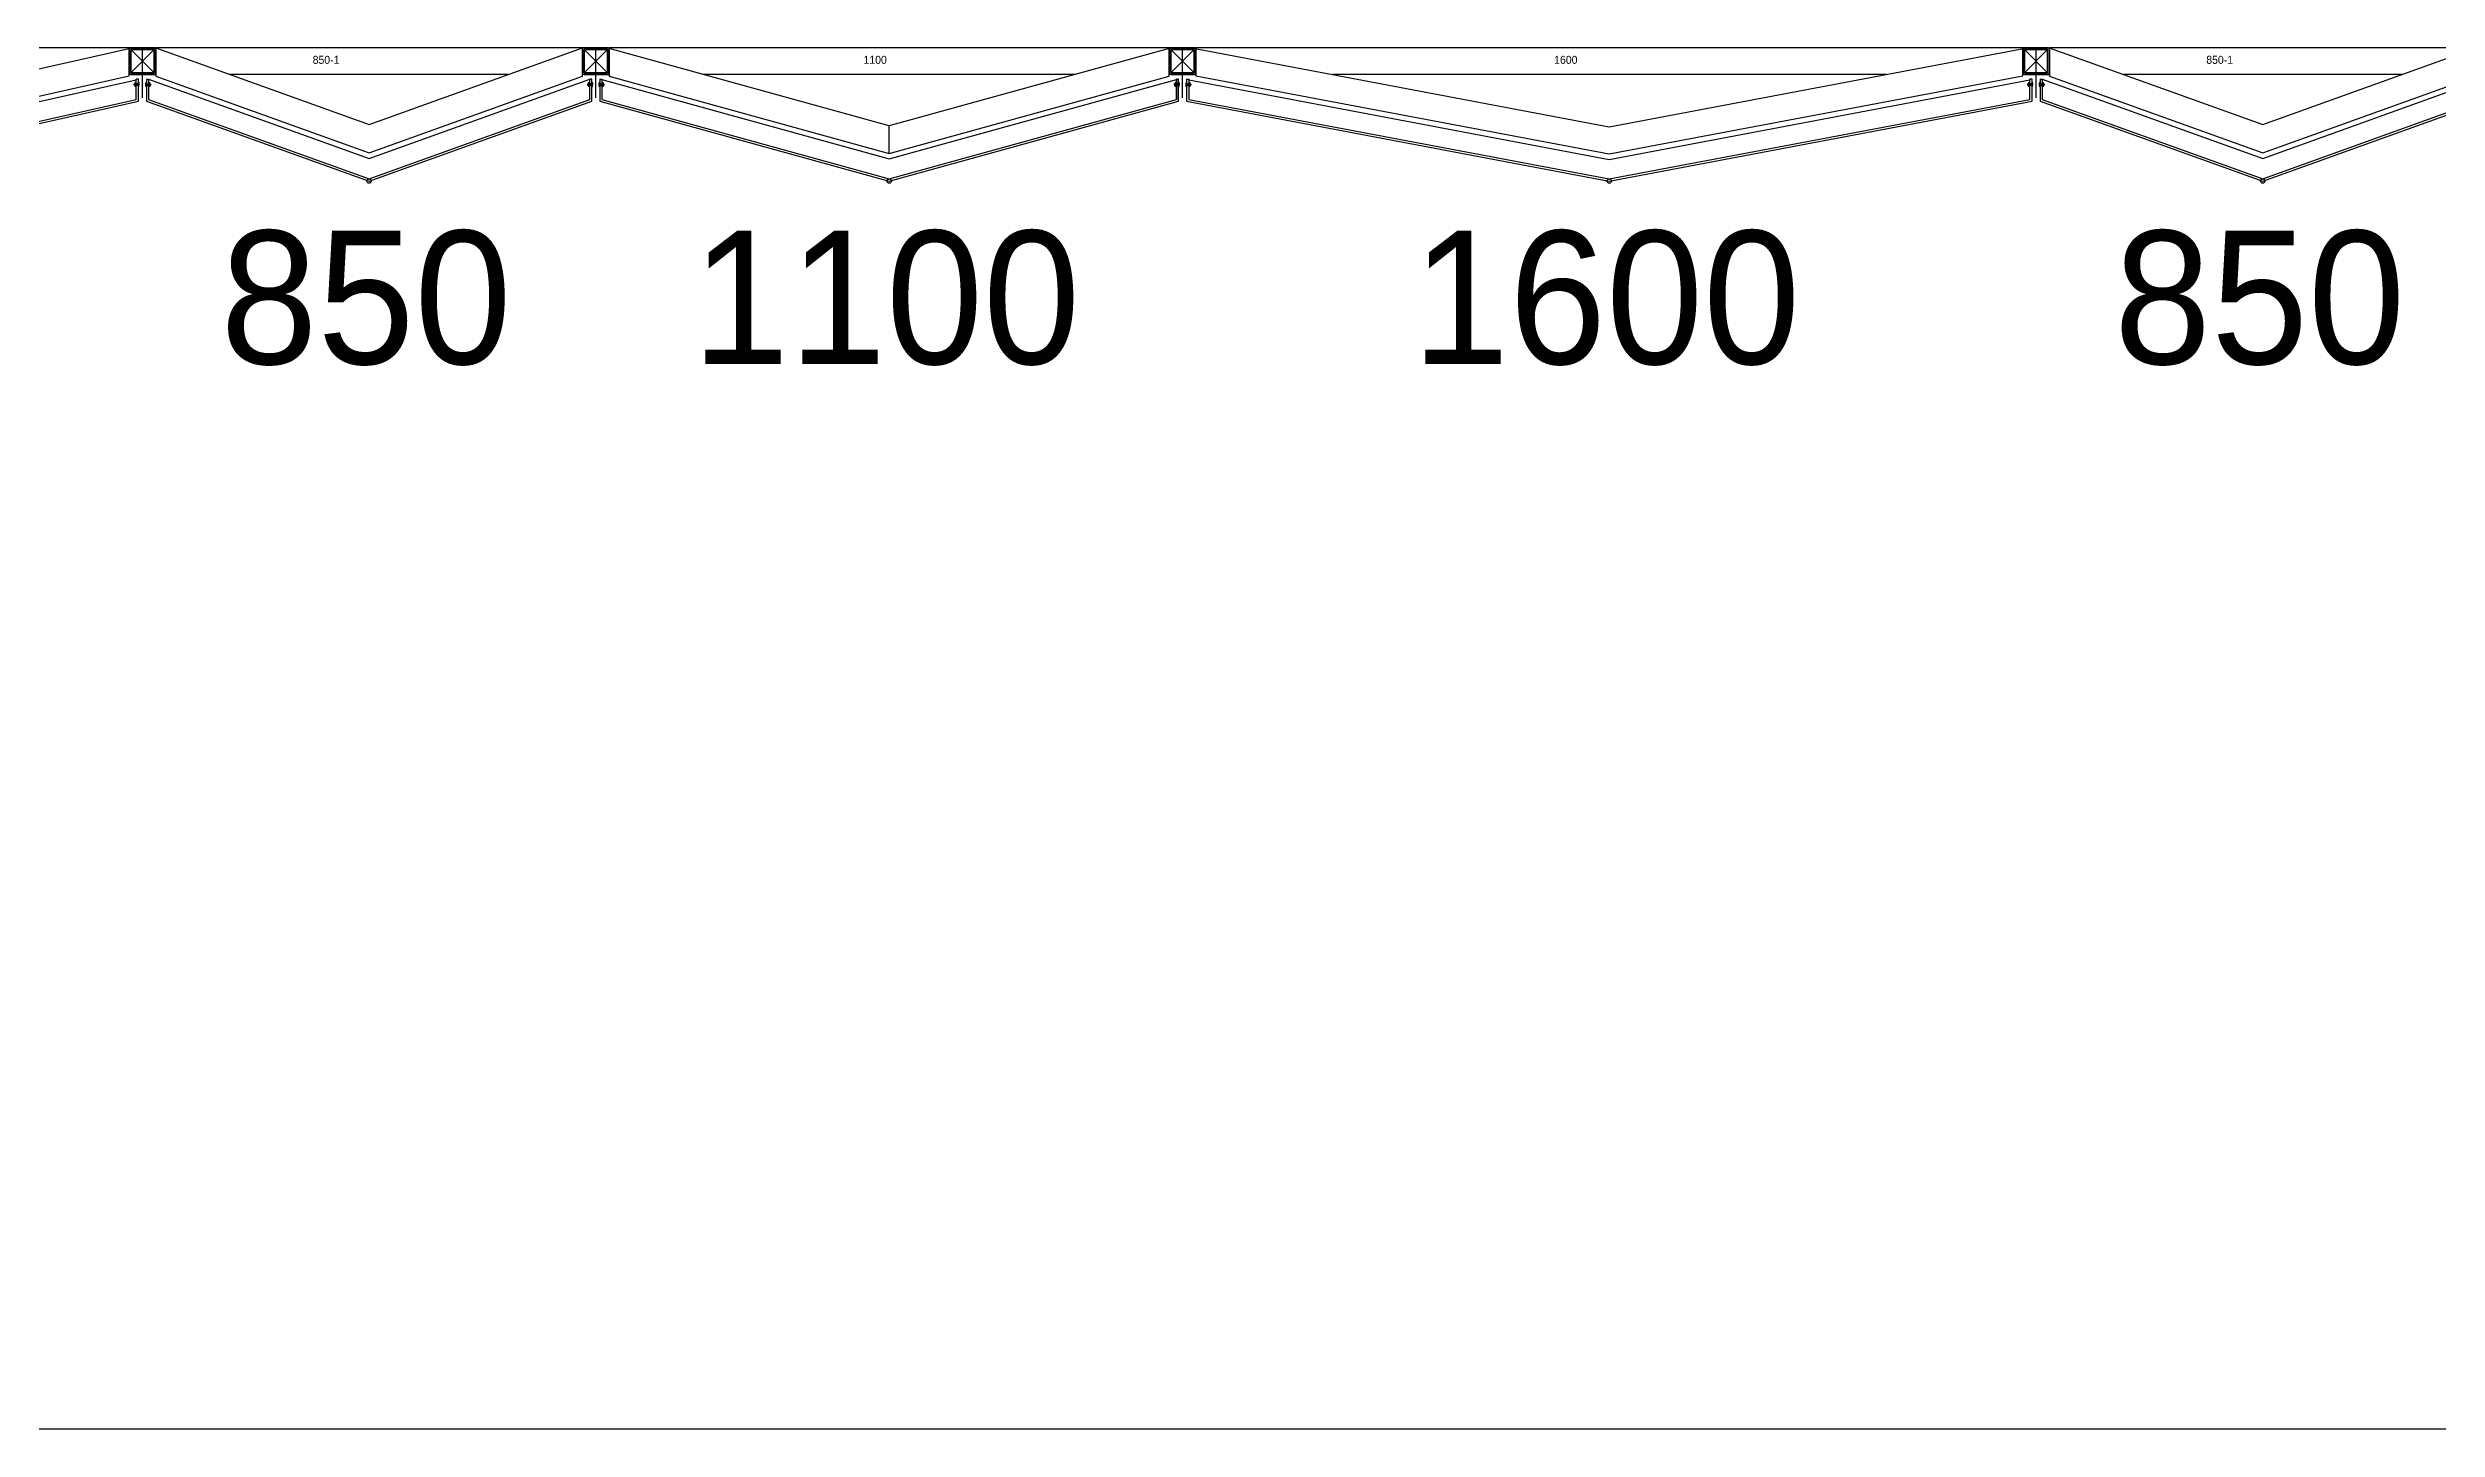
# Model space of a CAD drawing. Header units: millimetres. Extents: x -95754 to 183257, y 26770 to 150605.
# Drawn here: x 120176 to 124656, y 104415 to 107005 of the extents above; entities that cross this region are included whole.
import ezdxf
from ezdxf.enums import TextEntityAlignment as Align

# ---------------------------------------------------------------- set-up
doc = ezdxf.new("R2010")
doc.units = ezdxf.units.MM
doc.header["$LTSCALE"] = 300
doc.linetypes.add('HID', pattern=[2.8, 1.8, -1])
for name, color, linetype in [('6FIN', 6, 'Continuous'), ('A-HAT', 251, 'Continuous'), ('A-하지철물', 55, 'Continuous'), ('alucobond', 4, 'Continuous'), ('mold', 4, 'Continuous'), ('SHEET', 6, 'Continuous')]:
    doc.layers.add(name, color=color, linetype=linetype)
doc.layers.add('NOPLOT', color=191, linetype='Continuous', plot=False)
doc.styles.add('Gtx', font='')
doc.styles.get('Gtx').set_extended_font_data('Dotum')

# ---------------------------------------------------------------- blocks, each defined once
blk = doc.blocks.new('EX-1100')
at = {"layer": '6FIN', "elevation": 0}
for points in [[(3.2, 204.1), (46.8, 204.1, 0.414214), (50, 207.3), (50, 250.9, 0.414214), (46.8, 254.1), (3.2, 254.1, 0.414214), (0, 250.9), (0, 207.3, 0.414214)], [(1146.8, 204.1), (1103.2, 204.1, -0.414214), (1100, 207.3), (1100, 250.9, -0.414214), (1103.2, 254.1), (1146.8, 254.1, -0.414214), (1150, 250.9), (1150, 207.3, -0.414214)]]:
    blk.add_lwpolyline(points, format="xyb", close=True, dxfattribs=at)
at = {"layer": 'A-하지철물'}
for p, q in [((1100, 254.1), (50, 254.1)), ((923.1, 204.1), (226.9, 204.1)), ((575, 55.9), (575, 107.8))]:
    blk.add_line(p, q, dxfattribs=at)
at = {"layer": 'A-하지철물', "elevation": 0}
blk.add_lwpolyline([(1100, 201.1), (1100, 253), (575, 107.8), (50, 253), (50, 201.1), (575, 55.9)], close=True, dxfattribs=at)
at = {"layer": 'A-하지철물'}
blk.add_circle((575, 4.1), 4.07, dxfattribs=at)
at = {"layer": 'alucobond', "color": 251, "linetype": 'HID', "ltscale": 10}
for p, q in [((30.2, 185.1), (41.5, 185.1)), ((31.5, 182.4), (31.5, 187.8)), ((31.5, 186.6), (39.5, 186.6)), ((31.5, 183.6), (39.5, 183.6)), ((32, 189.3), (32.5, 189.3)), ((32, 180.9), (32.5, 180.9)), ((32.5, 180.9), (32.5, 189.3)), ((38, 182.7), (38, 187.4)), ((39.5, 182.7), (39.5, 187.4)), ((1119.8, 185.1), (1108.5, 185.1)), ((1110.5, 182.7), (1110.5, 187.4)), ((1118.5, 186.6), (1110.5, 186.6)), ((1118.5, 183.6), (1110.5, 183.6)), ((1112, 182.7), (1112, 187.4)), ((1117.5, 180.9), (1117.5, 189.3)), ((1118, 189.3), (1117.5, 189.3)), ((1118, 180.9), (1117.5, 180.9)), ((1118.5, 182.4), (1118.5, 187.8))]:
    blk.add_line(p, q, dxfattribs=at)
at = {"layer": 'alucobond'}
for p, q in [((32.5, 195.1), (36.5, 195.1)), ((1117.5, 195.1), (1113.5, 195.1))]:
    blk.add_line(p, q, dxfattribs=at)
at = {"layer": 'alucobond', "color": 251, "linetype": 'HID', "ltscale": 10, "elevation": 0}
for points in [[(32, 189.3), (31.5, 187.8)], [(32, 180.9), (31.5, 182.4)], [(36.5, 194.5), (575, 45.6), (1113.5, 194.5)], [(1118, 189.3), (1118.5, 187.8)], [(1118, 180.9), (1118.5, 182.4)]]:
    blk.add_lwpolyline(points, dxfattribs=at)
at = {"layer": 'alucobond', "elevation": 0}
for points in [[(32.5, 195.1), (32.5, 154.1), (575, 4.1), (1117.5, 154.1), (1117.5, 195.1)], [(36.5, 195.1), (36.5, 157.1), (575, 8.2), (1113.5, 157.1), (1113.5, 195.1)], [(1113.5, 195.1), (1113.5, 157.2)]]:
    blk.add_lwpolyline(points, dxfattribs=at)
at = {"layer": 'alucobond', "color": 251, "linetype": 'HID', "ltscale": 10, "elevation": 0}
for points in [[(39.5, 186.6, -0.666667), (39.5, 183.6, -1.5)], [(1110.5, 186.6, 0.666667), (1110.5, 183.6, 1.5)]]:
    blk.add_lwpolyline(points, format="xyb", dxfattribs=at)
at = {"layer": 'alucobond', "color": 251, "linetype": 'HID', "ltscale": 10}
for centre, start, end in [((38.7, 187.4), 0, 180), ((38.7, 182.7), 180, 0), ((1111.3, 187.4), 0, 180), ((1111.3, 182.7), 180, 0)]:
    blk.add_arc(centre, 0.75, start, end, dxfattribs=at)
at = {"layer": 'mold', "color": 4, "elevation": 0}
for points in [[(25, 204.1), (25, 202.6)], [(1125, 204.1), (1125, 202.6)]]:
    blk.add_lwpolyline(points, dxfattribs=at)
at = {"layer": 'NOPLOT'}
for p, q in [((3.2, 254.1), (0, 254.1)), ((0, 254.1), (0, 250.9)), ((25, 160), (25, 254.1)), ((46.8, 254.1), (50, 254.1)), ((50, 254.1), (50, 250.9)), ((1103.2, 254.1), (1100, 254.1)), ((1100, 254.1), (1100, 250.9)), ((1125, 160), (1125, 254.1)), ((1146.8, 254.1), (1150, 254.1)), ((1150, 254.1), (1150, 250.9)), ((0, 207.3), (0, 204.1)), ((3.2, 204.1), (0, 204.1)), ((46.8, 204.1), (50, 204.1)), ((50, 207.3), (50, 204.1)), ((1100, 207.3), (1100, 204.1)), ((1103.2, 204.1), (1100, 204.1)), ((1146.8, 204.1), (1150, 204.1)), ((1150, 207.3), (1150, 204.1))]:
    blk.add_line(p, q, dxfattribs=at)
at = {"layer": 'SHEET', "color": 8}
for p, q in [((46.8, 250.9), (3.2, 207.3)), ((3.2, 250.9), (46.8, 207.3)), ((1103.2, 250.9), (1146.8, 207.3)), ((1146.8, 250.9), (1103.2, 207.3))]:
    blk.add_line(p, q, dxfattribs=at)
at = {"layer": 'SHEET', "color": 8, "elevation": 0}
for points in [[(3.2, 207.3), (46.8, 207.3), (46.8, 250.9), (3.2, 250.9)], [(1146.8, 207.3), (1103.2, 207.3), (1103.2, 250.9), (1146.8, 250.9)]]:
    blk.add_lwpolyline(points, close=True, dxfattribs=at)
at = {"layer": 'NOPLOT', "linetype": 'HID', "style": 'Gtx'}
blk.add_text('1100', height=15, dxfattribs=at).set_placement((526.9, 224))
blk = doc.blocks.new('EX-850-1')
at = {"layer": '6FIN', "elevation": 0}
for points in [[(3.2, 204.1), (46.8, 204.1, 0.414214), (50, 207.3), (50, 250.9, 0.414214), (46.8, 254.1), (3.2, 254.1, 0.414214), (0, 250.9), (0, 207.3, 0.414214)], [(896.8, 204.1), (853.2, 204.1, -0.414214), (850, 207.3), (850, 250.9, -0.414214), (853.2, 254.1), (896.8, 254.1, -0.414214), (900, 250.9), (900, 207.3, -0.414214)]]:
    blk.add_lwpolyline(points, format="xyb", close=True, dxfattribs=at)
at = {"layer": 'A-하지철물'}
for p, q in [((850, 254.1), (50, 254.1)), ((710.9, 204.1), (189.1, 204.1))]:
    blk.add_line(p, q, dxfattribs=at)
at = {"layer": 'A-하지철물', "elevation": 0}
for points in [[(49.9, 254.1), (450, 110.3), (850.1, 254.1)], [(50, 204.1), (50, 200.9), (450, 57.2), (850, 200.9), (850, 204.1)]]:
    blk.add_lwpolyline(points, dxfattribs=at)
at = {"layer": 'A-하지철물'}
blk.add_circle((450, 4.1), 4.07, dxfattribs=at)
at = {"layer": 'alucobond', "color": 251, "linetype": 'HID', "ltscale": 10}
for p, q in [((30.2, 185.1), (41.5, 185.1)), ((31.5, 182.4), (31.5, 187.8)), ((31.5, 186.6), (39.5, 186.6)), ((31.5, 183.6), (39.5, 183.6)), ((32, 189.3), (32.5, 189.3)), ((32, 180.9), (32.5, 180.9)), ((32.5, 180.9), (32.5, 189.3)), ((38, 182.7), (38, 187.4)), ((39.5, 182.7), (39.5, 187.4)), ((869.8, 185.1), (858.5, 185.1)), ((860.5, 182.7), (860.5, 187.4)), ((868.5, 186.6), (860.5, 186.6)), ((868.5, 183.6), (860.5, 183.6)), ((862, 182.7), (862, 187.4)), ((867.5, 180.9), (867.5, 189.3)), ((868, 189.3), (867.5, 189.3)), ((868, 180.9), (867.5, 180.9)), ((868.5, 182.4), (868.5, 187.8))]:
    blk.add_line(p, q, dxfattribs=at)
at = {"layer": 'alucobond'}
for p, q in [((32.5, 195.1), (36.5, 195.1)), ((867.5, 195.1), (863.5, 195.1))]:
    blk.add_line(p, q, dxfattribs=at)
at = {"layer": 'alucobond', "color": 251, "linetype": 'HID', "ltscale": 10}
for points in [[(32, 189.3), (31.5, 187.8)], [(32, 180.9), (31.5, 182.4)], [(868, 189.3), (868.5, 187.8)], [(868, 180.9), (868.5, 182.4)]]:
    blk.add_lwpolyline(points, dxfattribs=at)
at = {"layer": 'alucobond', "elevation": 0}
for points in [[(32.5, 195.1), (32.5, 154.1), (450, 4.1), (867.5, 154.1), (867.5, 195.1)], [(36.5, 195.1), (36.5, 156.9), (450, 8.3), (863.5, 156.9), (863.5, 195.1)]]:
    blk.add_lwpolyline(points, dxfattribs=at)
at = {"layer": 'alucobond', "color": 251, "linetype": 'HID', "ltscale": 10, "elevation": 0}
blk.add_lwpolyline([(36.5, 195.1), (450, 46.6), (863.5, 195.1)], dxfattribs=at)
at = {"layer": 'alucobond', "color": 251, "linetype": 'HID', "ltscale": 10}
for points in [[(39.5, 186.6, -0.666667), (39.5, 183.6, -1.5)], [(860.5, 186.6, 0.666667), (860.5, 183.6, 1.5)]]:
    blk.add_lwpolyline(points, format="xyb", dxfattribs=at)
for centre, start, end in [((38.7, 187.4), 0, 180), ((38.7, 182.7), 180, 0), ((861.3, 187.4), 0, 180), ((861.3, 182.7), 180, 0)]:
    blk.add_arc(centre, 0.75, start, end, dxfattribs=at)
at = {"layer": 'mold', "color": 4}
for points in [[(25, 204.1), (25, 202.6)], [(875, 204.1), (875, 202.6)]]:
    blk.add_lwpolyline(points, dxfattribs=at)
at = {"layer": 'NOPLOT'}
for p, q in [((3.2, 254.1), (0, 254.1)), ((0, 254.1), (0, 250.9)), ((25, 160), (25, 254.1)), ((46.8, 254.1), (50, 254.1)), ((50, 254.1), (50, 250.9)), ((853.2, 254.1), (850, 254.1)), ((850, 254.1), (850, 250.9)), ((875, 160), (875, 254.1)), ((896.8, 254.1), (900, 254.1)), ((900, 254.1), (900, 250.9)), ((0, 207.3), (0, 204.1)), ((3.2, 204.1), (0, 204.1)), ((46.8, 204.1), (50, 204.1)), ((50, 207.3), (50, 204.1)), ((850, 207.3), (850, 204.1)), ((853.2, 204.1), (850, 204.1)), ((896.8, 204.1), (900, 204.1)), ((900, 207.3), (900, 204.1))]:
    blk.add_line(p, q, dxfattribs=at)
at = {"layer": 'SHEET', "color": 8}
for p, q in [((46.8, 250.9), (3.2, 207.3)), ((3.2, 250.9), (46.8, 207.3)), ((853.2, 250.9), (896.8, 207.3)), ((896.8, 250.9), (853.2, 207.3))]:
    blk.add_line(p, q, dxfattribs=at)
at = {"layer": 'SHEET', "color": 8, "elevation": 0}
for points in [[(3.2, 207.3), (46.8, 207.3), (46.8, 250.9), (3.2, 250.9)], [(896.8, 207.3), (853.2, 207.3), (853.2, 250.9), (896.8, 250.9)]]:
    blk.add_lwpolyline(points, close=True, dxfattribs=at)
at = {"layer": 'NOPLOT', "linetype": 'HID', "style": 'Gtx'}
blk.add_text('850-1', height=15, dxfattribs=at).set_placement((344.2, 224))
blk = doc.blocks.new('EX-1350')
at = {"layer": '6FIN', "elevation": 0}
for points in [[(3.2, 204.1), (46.8, 204.1, 0.414214), (50, 207.3), (50, 250.9, 0.414214), (46.8, 254.1), (3.2, 254.1, 0.414214), (0, 250.9), (0, 207.3, 0.414214)], [(1396.8, 204.1), (1353.2, 204.1, -0.414214), (1350, 207.3), (1350, 250.9, -0.414214), (1353.2, 254.1), (1396.8, 254.1, -0.414214), (1400, 250.9), (1400, 207.3, -0.414214)]]:
    blk.add_lwpolyline(points, format="xyb", close=True, dxfattribs=at)
at = {"layer": 'A-하지철물'}
for p, q in [((1350, 254.1), (50, 254.1)), ((1133.9, 204.1), (266.1, 204.1))]:
    blk.add_line(p, q, dxfattribs=at)
at = {"layer": 'A-하지철물', "elevation": 0}
for points in [[(49.7, 252.7), (700, 106.6), (1350.3, 252.7)], [(50, 254.1), (50, 201.4), (700, 55.3), (1350, 201.4), (1350, 254.1)]]:
    blk.add_lwpolyline(points, dxfattribs=at)
at = {"layer": 'A-하지철물'}
blk.add_circle((700, 4.1), 4.07, dxfattribs=at)
at = {"layer": 'alucobond', "color": 251, "linetype": 'HID', "ltscale": 10}
for p, q in [((30.2, 185.1), (41.5, 185.1)), ((31.5, 182.4), (31.5, 187.8)), ((31.5, 186.6), (39.5, 186.6)), ((31.5, 183.6), (39.5, 183.6)), ((32, 189.3), (32.5, 189.3)), ((32, 180.9), (32.5, 180.9)), ((32.5, 180.9), (32.5, 189.3)), ((38, 182.7), (38, 187.4)), ((39.5, 182.7), (39.5, 187.4)), ((1369.8, 185.1), (1358.5, 185.1)), ((1360.5, 182.7), (1360.5, 187.4)), ((1368.5, 186.6), (1360.5, 186.6)), ((1368.5, 183.6), (1360.5, 183.6)), ((1362, 182.7), (1362, 187.4)), ((1367.5, 180.9), (1367.5, 189.3)), ((1368, 189.3), (1367.5, 189.3)), ((1368, 180.9), (1367.5, 180.9)), ((1368.5, 182.4), (1368.5, 187.8))]:
    blk.add_line(p, q, dxfattribs=at)
at = {"layer": 'alucobond'}
for p, q in [((32.5, 195.1), (36.5, 195.1)), ((1367.5, 195.1), (1363.5, 195.1))]:
    blk.add_line(p, q, dxfattribs=at)
at = {"layer": 'alucobond', "color": 251, "linetype": 'HID', "ltscale": 10, "elevation": 0}
for points in [[(32, 189.3), (31.5, 187.8)], [(32, 180.9), (31.5, 182.4)], [(36.5, 194.2), (700, 45.1), (1363.5, 194.2)], [(1368, 189.3), (1368.5, 187.8)], [(1368, 180.9), (1368.5, 182.4)]]:
    blk.add_lwpolyline(points, dxfattribs=at)
at = {"layer": 'alucobond', "elevation": 0}
for points in [[(32.5, 195.1), (32.5, 154.1), (700, 4.1), (1367.5, 154.1), (1367.5, 195.1)], [(36.5, 195.1), (36.5, 157.3), (700, 8.2), (1363.5, 157.3), (1363.5, 195.1)]]:
    blk.add_lwpolyline(points, dxfattribs=at)
at = {"layer": 'alucobond', "color": 251, "linetype": 'HID', "ltscale": 10, "elevation": 0}
for points in [[(39.5, 186.6, -0.666667), (39.5, 183.6, -1.5)], [(1360.5, 186.6, 0.666667), (1360.5, 183.6, 1.5)]]:
    blk.add_lwpolyline(points, format="xyb", dxfattribs=at)
at = {"layer": 'alucobond', "color": 251, "linetype": 'HID', "ltscale": 10}
for centre, start, end in [((38.7, 187.4), 0, 180), ((38.7, 182.7), 180, 0), ((1361.3, 187.4), 0, 180), ((1361.3, 182.7), 180, 0)]:
    blk.add_arc(centre, 0.75, start, end, dxfattribs=at)
at = {"layer": 'mold', "color": 4, "elevation": 0}
for points in [[(25, 204.1), (25, 202.6)], [(1375, 204.1), (1375, 202.6)]]:
    blk.add_lwpolyline(points, dxfattribs=at)
at = {"layer": 'NOPLOT'}
for p, q in [((3.2, 254.1), (0, 254.1)), ((0, 254.1), (0, 250.9)), ((25, 160), (25, 254.1)), ((46.8, 254.1), (50, 254.1)), ((50, 254.1), (50, 250.9)), ((1353.2, 254.1), (1350, 254.1)), ((1350, 254.1), (1350, 250.9)), ((1375, 160), (1375, 254.1)), ((1396.8, 254.1), (1400, 254.1)), ((1400, 254.1), (1400, 250.9)), ((0, 207.3), (0, 204.1)), ((3.2, 204.1), (0, 204.1)), ((46.8, 204.1), (50, 204.1)), ((50, 207.3), (50, 204.1)), ((1350, 207.3), (1350, 204.1)), ((1353.2, 204.1), (1350, 204.1)), ((1396.8, 204.1), (1400, 204.1)), ((1400, 207.3), (1400, 204.1))]:
    blk.add_line(p, q, dxfattribs=at)
at = {"layer": 'SHEET', "color": 8}
for p, q in [((46.8, 250.9), (3.2, 207.3)), ((3.2, 250.9), (46.8, 207.3)), ((1353.2, 250.9), (1396.8, 207.3)), ((1396.8, 250.9), (1353.2, 207.3))]:
    blk.add_line(p, q, dxfattribs=at)
at = {"layer": 'SHEET', "color": 8, "elevation": 0}
for points in [[(3.2, 207.3), (46.8, 207.3), (46.8, 250.9), (3.2, 250.9)], [(1396.8, 207.3), (1353.2, 207.3), (1353.2, 250.9), (1396.8, 250.9)]]:
    blk.add_lwpolyline(points, close=True, dxfattribs=at)
at = {"layer": 'NOPLOT', "linetype": 'HID', "style": 'Gtx'}
blk.add_text('1350', height=15, dxfattribs=at).set_placement((637.1, 224))
blk = doc.blocks.new('EX-1600')
at = {"layer": '6FIN', "elevation": 0}
for points in [[(3.2, 204.1), (46.8, 204.1, 0.414214), (50, 207.3), (50, 250.9, 0.414214), (46.8, 254.1), (3.2, 254.1, 0.414214), (0, 250.9), (0, 207.3, 0.414214)], [(1646.8, 204.1), (1603.2, 204.1, -0.414214), (1600, 207.3), (1600, 250.9, -0.414214), (1603.2, 254.1), (1646.8, 254.1, -0.414214), (1650, 250.9), (1650, 207.3, -0.414214)]]:
    blk.add_lwpolyline(points, format="xyb", close=True, dxfattribs=at)
at = {"layer": 'A-하지철물'}
for p, q in [((1600, 254.1), (50, 254.1)), ((1344, 204.1), (306, 204.1))]:
    blk.add_line(p, q, dxfattribs=at)
at = {"layer": 'A-하지철물', "elevation": 0}
for points in [[(41.9, 254.1), (825, 105.8), (1608.1, 254.1)], [(50, 204.1), (50, 201.6), (825, 55), (1600, 201.6), (1600, 204.1)]]:
    blk.add_lwpolyline(points, dxfattribs=at)
at = {"layer": 'A-하지철물'}
blk.add_circle((825, 4.1), 4.07, dxfattribs=at)
at = {"layer": 'alucobond', "color": 251, "linetype": 'HID', "ltscale": 10}
for p, q in [((30.2, 185.1), (41.5, 185.1)), ((31.5, 182.4), (31.5, 187.8)), ((31.5, 186.6), (39.5, 186.6)), ((31.5, 183.6), (39.5, 183.6)), ((32, 189.3), (32.5, 189.3)), ((32, 180.9), (32.5, 180.9)), ((32.5, 180.9), (32.5, 189.3)), ((38, 182.7), (38, 187.4)), ((39.5, 182.7), (39.5, 187.4)), ((1619.8, 185.1), (1608.5, 185.1)), ((1610.5, 182.7), (1610.5, 187.4)), ((1618.5, 186.6), (1610.5, 186.6)), ((1618.5, 183.6), (1610.5, 183.6)), ((1612, 182.7), (1612, 187.4)), ((1617.5, 180.9), (1617.5, 189.3)), ((1618, 189.3), (1617.5, 189.3)), ((1618, 180.9), (1617.5, 180.9)), ((1618.5, 182.4), (1618.5, 187.8))]:
    blk.add_line(p, q, dxfattribs=at)
at = {"layer": 'alucobond'}
for p, q in [((32.5, 195.1), (36.5, 195.1)), ((1617.5, 195.1), (1613.5, 195.1))]:
    blk.add_line(p, q, dxfattribs=at)
at = {"layer": 'alucobond', "color": 251, "linetype": 'HID', "ltscale": 10}
for points in [[(32, 189.3), (31.5, 187.8)], [(32, 180.9), (31.5, 182.4)]]:
    blk.add_lwpolyline(points, dxfattribs=at)
at = {"layer": 'alucobond', "elevation": 0}
for points in [[(32.5, 195.1), (32.5, 154.1), (825, 4.1), (1617.5, 154.1), (1617.5, 195.1)], [(36.5, 195.1), (36.5, 157.4), (825, 8.1), (1613.5, 157.4), (1613.5, 195.1)]]:
    blk.add_lwpolyline(points, dxfattribs=at)
at = {"layer": 'alucobond', "color": 251, "linetype": 'HID', "ltscale": 10, "elevation": 0}
for points in [[(36.5, 194), (825, 44.8), (1613.5, 194)], [(1618, 189.3), (1618.5, 187.8)], [(1618, 180.9), (1618.5, 182.4)]]:
    blk.add_lwpolyline(points, dxfattribs=at)
at = {"layer": 'alucobond', "color": 251, "linetype": 'HID', "ltscale": 10}
blk.add_lwpolyline([(39.5, 186.6, -0.666667), (39.5, 183.6, -1.5)], format="xyb", dxfattribs=at)
at = {"layer": 'alucobond', "color": 251, "linetype": 'HID', "ltscale": 10, "elevation": 0}
blk.add_lwpolyline([(1610.5, 186.6, 0.666667), (1610.5, 183.6, 1.5)], format="xyb", dxfattribs=at)
at = {"layer": 'alucobond', "color": 251, "linetype": 'HID', "ltscale": 10}
for centre, start, end in [((38.7, 187.4), 0, 180), ((38.7, 182.7), 180, 0), ((1611.3, 187.4), 0, 180), ((1611.3, 182.7), 180, 0)]:
    blk.add_arc(centre, 0.75, start, end, dxfattribs=at)
at = {"layer": 'mold', "color": 4}
blk.add_lwpolyline([(25, 204.1), (25, 202.6)], dxfattribs=at)
at = {"layer": 'mold', "color": 4, "elevation": 0}
blk.add_lwpolyline([(1625, 204.1), (1625, 202.6)], dxfattribs=at)
at = {"layer": 'NOPLOT'}
for p, q in [((3.2, 254.1), (0, 254.1)), ((0, 254.1), (0, 250.9)), ((25, 160), (25, 254.1)), ((46.8, 254.1), (50, 254.1)), ((50, 254.1), (50, 250.9)), ((1603.2, 254.1), (1600, 254.1)), ((1600, 254.1), (1600, 250.9)), ((1625, 160), (1625, 254.1)), ((1646.8, 254.1), (1650, 254.1)), ((1650, 254.1), (1650, 250.9)), ((0, 207.3), (0, 204.1)), ((3.2, 204.1), (0, 204.1)), ((46.8, 204.1), (50, 204.1)), ((50, 207.3), (50, 204.1)), ((1600, 207.3), (1600, 204.1)), ((1603.2, 204.1), (1600, 204.1)), ((1646.8, 204.1), (1650, 204.1)), ((1650, 207.3), (1650, 204.1))]:
    blk.add_line(p, q, dxfattribs=at)
at = {"layer": 'SHEET', "color": 8}
for p, q in [((46.8, 250.9), (3.2, 207.3)), ((3.2, 250.9), (46.8, 207.3)), ((1603.2, 250.9), (1646.8, 207.3)), ((1646.8, 250.9), (1603.2, 207.3))]:
    blk.add_line(p, q, dxfattribs=at)
at = {"layer": 'SHEET', "color": 8, "elevation": 0}
for points in [[(3.2, 207.3), (46.8, 207.3), (46.8, 250.9), (3.2, 250.9)], [(1646.8, 207.3), (1603.2, 207.3), (1603.2, 250.9), (1646.8, 250.9)]]:
    blk.add_lwpolyline(points, close=True, dxfattribs=at)
at = {"layer": 'NOPLOT', "linetype": 'HID', "style": 'Gtx'}
blk.add_text('1600', height=15, dxfattribs=at).set_placement((721.7, 224))
blk = doc.blocks.new('A$C0b20c517')
at = {"layer": 'NOPLOT', "linetype": 'Continuous', "style": 'Gtx'}
for s, p in [('850', (29418.7, 125)), ('1100', (30393.7, 125)), ('1600', (31743.7, 125)), ('850', (32968.7, 125))]:
    blk.add_text(s, height=250, dxfattribs=at).set_placement(p, align=Align.MIDDLE_CENTER)

msp = doc.modelspace()

# ---------------------------------------------------------------- linework, layer by layer
at = {"layer": 'A-HAT', "transparency": 33554687}
msp.add_line((123393.571, 104415.018), (111743.571, 104415.018), dxfattribs=at)
at = {"layer": 'A-HAT', "ltscale": 10, "transparency": 33554687}
msp.add_line((146203.571, 104415.018), (123393.571, 104415.018), dxfattribs=at)

# ---------------------------------------------------------------- block references
at = {"layer": 'A-하지철물', "transparency": 33554687}
for name, p in [('EX-1350', (118978.571, 106750.945)), ('EX-850-1', (120328.571, 106750.945)), ('EX-1100', (121178.571, 106750.945)), ('EX-1600', (122278.571, 106750.945)), ('EX-850-1', (123878.571, 106750.945))]:
    msp.add_blockref(name, p, dxfattribs=at)
at = {"layer": 'NOPLOT', "transparency": 33554687}
msp.add_blockref('A$C0b20c517', (91354.047, 106412.038), dxfattribs=at)

doc.saveas('drawing.dxf')
